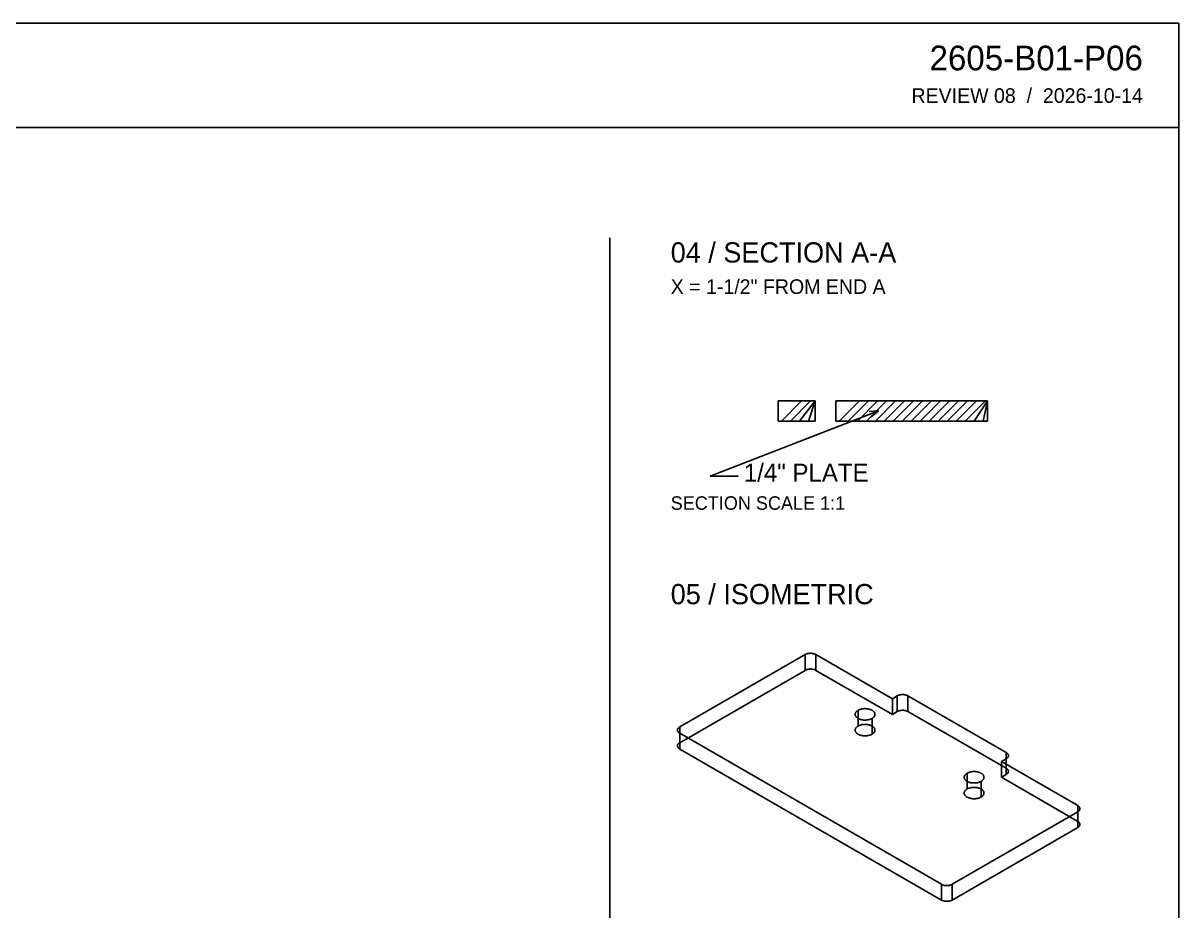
# Model space of a CAD drawing. Header units: inches. Extents: x 0.5 to 33.5, y 0.5 to 21.5.
# Drawn here: x 19.25 to 33.53, y 10.56 to 21.53 of the extents above; entities that cross this region are included whole.
import ezdxf
from ezdxf.enums import TextEntityAlignment as Align

# ---------------------------------------------------------------- set-up
doc = ezdxf.new("R2010")
doc.units = ezdxf.units.IN
doc.header["$MEASUREMENT"] = 0

msp = doc.modelspace()

# ---------------------------------------------------------------- linework, layer by layer
at = {"layer": 'ANNOTATION'}
for p, q in [((29.819, 16.736), (27.736, 15.931)), ((29.703, 16.728), (29.819, 16.736)), ((29.819, 16.736), (29.728, 16.664)), ((27.736, 15.931), (28.083, 15.931))]:
    msp.add_line(p, q, dxfattribs=at)
at = {"layer": 'OUTLINE'}
for p, q in [((0.472, 21.528), (33.528, 21.528)), ((33.528, 21.528), (33.528, 0.472)), ((0.472, 20.236), (33.528, 20.236)), ((26.5, 18.875), (26.5, 1.861)), ((28.576, 16.861), (29.035, 16.861)), ((28.576, 16.611), (28.576, 16.861)), ((28.617, 16.611), (28.867, 16.861)), ((28.728, 16.611), (28.978, 16.861)), ((28.84, 16.611), (29.035, 16.861)), ((28.951, 16.611), (29.035, 16.861)), ((29.035, 16.861), (29.035, 16.611)), ((29.292, 16.861), (31.163, 16.861)), ((29.292, 16.611), (29.292, 16.861)), ((29.333, 16.611), (29.583, 16.861)), ((29.444, 16.611), (29.694, 16.861)), ((29.556, 16.611), (29.806, 16.861)), ((29.667, 16.611), (29.917, 16.861)), ((29.778, 16.611), (30.028, 16.861)), ((29.889, 16.611), (30.139, 16.861)), ((30, 16.611), (30.25, 16.861)), ((30.111, 16.611), (30.361, 16.861)), ((30.222, 16.611), (30.472, 16.861)), ((30.333, 16.611), (30.583, 16.861)), ((30.444, 16.611), (30.694, 16.861)), ((30.556, 16.611), (30.806, 16.861)), ((30.667, 16.611), (30.917, 16.861)), ((30.778, 16.611), (31.028, 16.861)), ((30.889, 16.611), (31.139, 16.861)), ((31, 16.611), (31.163, 16.861)), ((31.111, 16.611), (31.163, 16.861)), ((31.163, 16.861), (31.163, 16.611)), ((29.035, 16.611), (28.576, 16.611)), ((31.163, 16.611), (29.292, 16.611)), ((28.91, 13.725), (27.361, 12.83)), ((28.912, 13.726), (28.91, 13.725)), ((28.91, 13.53), (28.91, 13.725)), ((28.914, 13.727), (28.912, 13.726)), ((28.915, 13.728), (28.914, 13.727)), ((28.917, 13.728), (28.915, 13.728)), ((28.919, 13.729), (28.917, 13.728)), ((28.921, 13.73), (28.919, 13.729)), ((28.923, 13.731), (28.921, 13.73)), ((28.925, 13.732), (28.923, 13.731)), ((28.927, 13.732), (28.925, 13.732)), ((28.929, 13.733), (28.927, 13.732)), ((28.931, 13.734), (28.929, 13.733)), ((28.933, 13.734), (28.931, 13.734)), ((28.935, 13.735), (28.933, 13.734)), ((28.937, 13.736), (28.935, 13.735)), ((28.939, 13.736), (28.937, 13.736)), ((28.941, 13.737), (28.939, 13.736)), ((28.943, 13.737), (28.941, 13.737)), ((28.946, 13.738), (28.943, 13.737)), ((28.948, 13.738), (28.946, 13.738)), ((28.95, 13.739), (28.948, 13.738)), ((28.952, 13.739), (28.95, 13.739)), ((28.954, 13.739), (28.952, 13.739)), ((28.957, 13.74), (28.954, 13.739)), ((28.959, 13.74), (28.957, 13.74)), ((28.961, 13.74), (28.959, 13.74)), ((28.964, 13.74), (28.961, 13.74)), ((28.966, 13.741), (28.964, 13.74)), ((28.968, 13.741), (28.966, 13.741)), ((28.971, 13.741), (28.968, 13.741)), ((28.973, 13.741), (28.971, 13.741)), ((28.975, 13.741), (28.973, 13.741)), ((28.978, 13.741), (28.975, 13.741)), ((28.98, 13.741), (28.978, 13.741)), ((28.982, 13.741), (28.98, 13.741)), ((28.985, 13.741), (28.982, 13.741)), ((28.987, 13.741), (28.985, 13.741)), ((28.989, 13.741), (28.987, 13.741)), ((28.992, 13.74), (28.989, 13.741)), ((28.994, 13.74), (28.992, 13.74)), ((28.996, 13.74), (28.994, 13.74)), ((28.998, 13.74), (28.996, 13.74)), ((29.001, 13.739), (28.998, 13.74)), ((29.003, 13.739), (29.001, 13.739)), ((29.005, 13.739), (29.003, 13.739)), ((29.007, 13.738), (29.005, 13.739)), ((29.01, 13.738), (29.007, 13.738)), ((29.012, 13.737), (29.01, 13.738)), ((29.014, 13.737), (29.012, 13.737)), ((29.016, 13.736), (29.014, 13.737)), ((29.018, 13.736), (29.016, 13.736)), ((29.02, 13.735), (29.018, 13.736)), ((29.022, 13.734), (29.02, 13.735)), ((29.025, 13.734), (29.022, 13.734)), ((29.027, 13.733), (29.025, 13.734)), ((29.029, 13.732), (29.027, 13.733)), ((29.031, 13.732), (29.029, 13.732)), ((29.032, 13.731), (29.031, 13.732)), ((29.034, 13.73), (29.032, 13.731)), ((29.036, 13.729), (29.034, 13.73)), ((29.038, 13.728), (29.036, 13.729)), ((29.04, 13.728), (29.038, 13.728)), ((29.042, 13.727), (29.04, 13.728)), ((29.043, 13.726), (29.042, 13.727)), ((29.045, 13.725), (29.043, 13.726)), ((29.045, 13.53), (29.045, 13.725)), ((29.988, 13.18), (29.045, 13.725)), ((28.91, 13.53), (27.361, 12.636)), ((28.912, 13.531), (28.91, 13.53)), ((28.914, 13.532), (28.912, 13.531)), ((28.915, 13.533), (28.914, 13.532)), ((28.917, 13.534), (28.915, 13.533)), ((28.919, 13.535), (28.917, 13.534)), ((28.921, 13.536), (28.919, 13.535)), ((28.923, 13.536), (28.921, 13.536)), ((28.925, 13.537), (28.923, 13.536)), ((28.927, 13.538), (28.925, 13.537)), ((28.929, 13.539), (28.927, 13.538)), ((28.931, 13.539), (28.929, 13.539)), ((28.933, 13.54), (28.931, 13.539)), ((28.935, 13.541), (28.933, 13.54)), ((28.937, 13.541), (28.935, 13.541)), ((28.939, 13.542), (28.937, 13.541)), ((28.941, 13.542), (28.939, 13.542)), ((28.943, 13.543), (28.941, 13.542)), ((28.946, 13.543), (28.943, 13.543)), ((28.948, 13.544), (28.946, 13.543)), ((28.95, 13.544), (28.948, 13.544)), ((28.952, 13.545), (28.95, 13.544)), ((28.954, 13.545), (28.952, 13.545)), ((28.957, 13.545), (28.954, 13.545)), ((28.959, 13.545), (28.957, 13.545)), ((28.961, 13.546), (28.959, 13.545)), ((28.964, 13.546), (28.961, 13.546)), ((28.966, 13.546), (28.964, 13.546)), ((28.968, 13.546), (28.966, 13.546)), ((28.971, 13.546), (28.968, 13.546)), ((28.973, 13.546), (28.971, 13.546)), ((28.975, 13.547), (28.973, 13.546)), ((28.978, 13.547), (28.975, 13.547)), ((28.98, 13.547), (28.978, 13.547)), ((28.982, 13.546), (28.98, 13.547)), ((28.985, 13.546), (28.982, 13.546)), ((28.987, 13.546), (28.985, 13.546)), ((28.989, 13.546), (28.987, 13.546)), ((28.992, 13.546), (28.989, 13.546)), ((28.994, 13.546), (28.992, 13.546)), ((28.996, 13.545), (28.994, 13.546)), ((28.998, 13.545), (28.996, 13.545)), ((29.001, 13.545), (28.998, 13.545)), ((29.003, 13.545), (29.001, 13.545)), ((29.005, 13.544), (29.003, 13.545)), ((29.007, 13.544), (29.005, 13.544)), ((29.01, 13.543), (29.007, 13.544)), ((29.012, 13.543), (29.01, 13.543)), ((29.014, 13.542), (29.012, 13.543)), ((29.016, 13.542), (29.014, 13.542)), ((29.018, 13.541), (29.016, 13.542)), ((29.02, 13.541), (29.018, 13.541)), ((29.022, 13.54), (29.02, 13.541)), ((29.025, 13.539), (29.022, 13.54)), ((29.027, 13.539), (29.025, 13.539)), ((29.029, 13.538), (29.027, 13.539)), ((29.031, 13.537), (29.029, 13.538)), ((29.032, 13.536), (29.031, 13.537)), ((29.034, 13.536), (29.032, 13.536)), ((29.036, 13.535), (29.034, 13.536)), ((29.038, 13.534), (29.036, 13.535)), ((29.04, 13.533), (29.038, 13.534)), ((29.042, 13.532), (29.04, 13.533)), ((29.043, 13.531), (29.042, 13.532)), ((29.045, 13.53), (29.043, 13.531)), ((29.988, 12.986), (29.045, 13.53)), ((29.988, 13.18), (30.047, 13.214)), ((29.988, 12.986), (29.988, 13.18)), ((30.047, 13.214), (30.048, 13.215)), ((30.047, 13.02), (30.047, 13.214)), ((30.048, 13.215), (30.05, 13.216)), ((30.05, 13.216), (30.052, 13.217)), ((30.052, 13.217), (30.054, 13.218)), ((30.054, 13.218), (30.055, 13.219)), ((30.055, 13.219), (30.057, 13.22)), ((30.057, 13.22), (30.059, 13.221)), ((30.059, 13.221), (30.061, 13.221)), ((30.061, 13.221), (30.063, 13.222)), ((30.063, 13.222), (30.065, 13.223)), ((30.065, 13.223), (30.067, 13.223)), ((30.067, 13.223), (30.069, 13.224)), ((30.069, 13.224), (30.071, 13.225)), ((30.071, 13.225), (30.073, 13.225)), ((30.073, 13.225), (30.075, 13.226)), ((30.075, 13.226), (30.078, 13.226)), ((30.078, 13.226), (30.08, 13.227)), ((30.08, 13.227), (30.082, 13.227)), ((30.082, 13.227), (30.084, 13.228)), ((30.084, 13.228), (30.086, 13.228)), ((30.086, 13.228), (30.089, 13.229)), ((30.089, 13.229), (30.091, 13.229)), ((30.091, 13.229), (30.093, 13.229)), ((30.093, 13.229), (30.096, 13.23)), ((30.096, 13.23), (30.098, 13.23)), ((30.098, 13.23), (30.1, 13.23)), ((30.1, 13.23), (30.102, 13.23)), ((30.102, 13.23), (30.105, 13.23)), ((30.105, 13.23), (30.107, 13.23)), ((30.107, 13.23), (30.109, 13.231)), ((30.109, 13.231), (30.112, 13.231)), ((30.112, 13.231), (30.114, 13.231)), ((30.114, 13.231), (30.116, 13.231)), ((30.116, 13.231), (30.119, 13.231)), ((30.119, 13.231), (30.121, 13.23)), ((30.121, 13.23), (30.123, 13.23)), ((30.123, 13.23), (30.126, 13.23)), ((30.126, 13.23), (30.128, 13.23)), ((30.128, 13.23), (30.13, 13.23)), ((30.13, 13.23), (30.133, 13.23)), ((30.133, 13.23), (30.135, 13.229)), ((30.135, 13.229), (30.137, 13.229)), ((30.137, 13.229), (30.139, 13.229)), ((30.139, 13.229), (30.142, 13.228)), ((30.142, 13.228), (30.144, 13.228)), ((30.144, 13.228), (30.146, 13.227)), ((30.146, 13.227), (30.148, 13.227)), ((30.148, 13.227), (30.151, 13.226)), ((30.151, 13.226), (30.153, 13.226)), ((30.153, 13.226), (30.155, 13.225)), ((30.155, 13.225), (30.157, 13.225)), ((30.157, 13.225), (30.159, 13.224)), ((30.159, 13.224), (30.161, 13.223)), ((30.161, 13.223), (30.163, 13.223)), ((30.163, 13.223), (30.165, 13.222)), ((30.165, 13.222), (30.167, 13.221)), ((30.167, 13.221), (30.169, 13.221)), ((30.169, 13.221), (30.171, 13.22)), ((30.171, 13.22), (30.173, 13.219)), ((30.173, 13.219), (30.175, 13.218)), ((30.175, 13.218), (30.176, 13.217)), ((30.176, 13.217), (30.178, 13.216)), ((30.178, 13.216), (30.18, 13.215)), ((30.18, 13.215), (30.181, 13.214)), ((30.181, 13.214), (31.394, 12.515)), ((30.181, 13.02), (30.181, 13.214)), ((29.529, 12.993), (29.53, 12.996)), ((29.529, 12.989), (29.529, 12.993)), ((29.53, 12.996), (29.531, 13)), ((29.531, 13), (29.532, 13.003)), ((29.532, 13.003), (29.534, 13.007)), ((29.534, 13.007), (29.536, 13.01)), ((29.536, 13.01), (29.538, 13.013)), ((29.538, 13.013), (29.54, 13.016)), ((29.54, 13.016), (29.543, 13.019)), ((29.543, 13.019), (29.546, 13.022)), ((29.546, 13.022), (29.549, 13.025)), ((29.549, 13.025), (29.553, 13.028)), ((29.553, 13.028), (29.556, 13.031)), ((29.556, 13.031), (29.56, 13.033)), ((29.56, 13.033), (29.565, 13.036)), ((29.565, 13.036), (29.569, 13.038)), ((29.565, 12.842), (29.565, 13.036)), ((29.569, 13.038), (29.573, 13.041)), ((29.573, 13.041), (29.578, 13.043)), ((29.578, 13.043), (29.583, 13.045)), ((29.583, 13.045), (29.588, 13.047)), ((29.588, 13.047), (29.593, 13.048)), ((29.593, 13.048), (29.599, 13.05)), ((29.599, 13.05), (29.604, 13.051)), ((29.604, 13.051), (29.61, 13.053)), ((29.61, 13.053), (29.616, 13.054)), ((29.616, 13.054), (29.621, 13.055)), ((29.621, 13.055), (29.627, 13.055)), ((29.627, 13.055), (29.633, 13.056)), ((29.633, 13.056), (29.639, 13.056)), ((29.639, 13.056), (29.645, 13.057)), ((29.645, 13.057), (29.651, 13.057)), ((29.651, 13.057), (29.657, 13.057)), ((29.657, 13.057), (29.663, 13.056)), ((29.663, 13.056), (29.669, 13.056)), ((29.669, 13.056), (29.675, 13.055)), ((29.675, 13.055), (29.681, 13.055)), ((29.681, 13.055), (29.687, 13.054)), ((29.687, 13.054), (29.692, 13.053)), ((29.692, 13.053), (29.698, 13.051)), ((29.698, 13.051), (29.703, 13.05)), ((29.703, 13.05), (29.709, 13.048)), ((29.709, 13.048), (29.714, 13.047)), ((29.714, 13.047), (29.719, 13.045)), ((29.719, 13.045), (29.724, 13.043)), ((29.724, 13.043), (29.729, 13.041)), ((29.729, 13.041), (29.733, 13.038)), ((29.733, 13.038), (29.738, 13.036)), ((29.738, 13.036), (29.742, 13.033)), ((29.742, 13.033), (29.746, 13.031)), ((29.746, 13.031), (29.749, 13.028)), ((29.749, 13.028), (29.753, 13.025)), ((29.753, 13.025), (29.756, 13.022)), ((29.756, 13.022), (29.759, 13.019)), ((29.759, 13.019), (29.762, 13.016)), ((29.762, 13.016), (29.764, 13.013)), ((29.764, 13.013), (29.766, 13.01)), ((29.766, 13.01), (29.768, 13.007)), ((29.768, 13.007), (29.77, 13.003)), ((29.77, 13.003), (29.771, 13)), ((29.771, 13), (29.772, 12.996)), ((29.772, 12.996), (29.773, 12.993)), ((29.773, 12.993), (29.773, 12.989)), ((29.988, 12.986), (30.047, 13.02)), ((30.047, 13.02), (30.048, 13.021)), ((30.048, 13.021), (30.05, 13.022)), ((30.05, 13.022), (30.052, 13.023)), ((30.052, 13.023), (30.054, 13.024)), ((30.054, 13.024), (30.055, 13.025)), ((30.055, 13.025), (30.057, 13.025)), ((30.057, 13.025), (30.059, 13.026)), ((30.059, 13.026), (30.061, 13.027)), ((30.061, 13.027), (30.063, 13.028)), ((30.063, 13.028), (30.065, 13.028)), ((30.065, 13.028), (30.067, 13.029)), ((30.067, 13.029), (30.069, 13.03)), ((30.069, 13.03), (30.071, 13.03)), ((30.071, 13.03), (30.073, 13.031)), ((30.073, 13.031), (30.075, 13.031)), ((30.075, 13.031), (30.078, 13.032)), ((30.078, 13.032), (30.08, 13.032)), ((30.08, 13.032), (30.082, 13.033)), ((30.082, 13.033), (30.084, 13.033)), ((30.084, 13.033), (30.086, 13.034)), ((30.086, 13.034), (30.089, 13.034)), ((30.089, 13.034), (30.091, 13.035)), ((30.091, 13.035), (30.093, 13.035)), ((30.093, 13.035), (30.096, 13.035)), ((30.096, 13.035), (30.098, 13.035)), ((30.098, 13.035), (30.1, 13.036)), ((30.1, 13.036), (30.102, 13.036)), ((30.102, 13.036), (30.105, 13.036)), ((30.105, 13.036), (30.107, 13.036)), ((30.107, 13.036), (30.109, 13.036)), ((30.109, 13.036), (30.112, 13.036)), ((30.112, 13.036), (30.114, 13.036)), ((30.114, 13.036), (30.116, 13.036)), ((30.116, 13.036), (30.119, 13.036)), ((30.119, 13.036), (30.121, 13.036)), ((30.121, 13.036), (30.123, 13.036)), ((30.123, 13.036), (30.126, 13.036)), ((30.126, 13.036), (30.128, 13.036)), ((30.128, 13.036), (30.13, 13.035)), ((30.13, 13.035), (30.133, 13.035)), ((30.133, 13.035), (30.135, 13.035)), ((30.135, 13.035), (30.137, 13.035)), ((30.137, 13.035), (30.139, 13.034)), ((30.139, 13.034), (30.142, 13.034)), ((30.142, 13.034), (30.144, 13.033)), ((30.144, 13.033), (30.146, 13.033)), ((30.146, 13.033), (30.148, 13.032)), ((30.148, 13.032), (30.151, 13.032)), ((30.151, 13.032), (30.153, 13.031)), ((30.153, 13.031), (30.155, 13.031)), ((30.155, 13.031), (30.157, 13.03)), ((30.157, 13.03), (30.159, 13.03)), ((30.159, 13.03), (30.161, 13.029)), ((30.161, 13.029), (30.163, 13.028)), ((30.163, 13.028), (30.165, 13.028)), ((30.165, 13.028), (30.167, 13.027)), ((30.167, 13.027), (30.169, 13.026)), ((30.169, 13.026), (30.171, 13.025)), ((30.171, 13.025), (30.173, 13.025)), ((30.173, 13.025), (30.175, 13.024)), ((30.175, 13.024), (30.176, 13.023)), ((30.176, 13.023), (30.178, 13.022)), ((30.178, 13.022), (30.18, 13.021)), ((30.18, 13.021), (30.181, 13.02)), ((30.181, 13.02), (31.394, 12.32)), ((29.529, 12.986), (29.529, 12.989)), ((29.529, 12.983), (29.529, 12.986)), ((29.529, 12.979), (29.529, 12.983)), ((29.53, 12.976), (29.529, 12.979)), ((29.531, 12.972), (29.53, 12.976)), ((29.532, 12.969), (29.531, 12.972)), ((29.534, 12.966), (29.532, 12.969)), ((29.536, 12.962), (29.534, 12.966)), ((29.538, 12.959), (29.536, 12.962)), ((29.54, 12.956), (29.538, 12.959)), ((29.543, 12.953), (29.54, 12.956)), ((29.546, 12.95), (29.543, 12.953)), ((29.549, 12.947), (29.546, 12.95)), ((29.553, 12.944), (29.549, 12.947)), ((29.556, 12.941), (29.553, 12.944)), ((29.56, 12.939), (29.556, 12.941)), ((29.565, 12.936), (29.56, 12.939)), ((29.569, 12.934), (29.565, 12.936)), ((29.573, 12.931), (29.569, 12.934)), ((29.578, 12.929), (29.573, 12.931)), ((29.583, 12.927), (29.578, 12.929)), ((29.578, 12.848), (29.583, 12.85)), ((29.588, 12.925), (29.583, 12.927)), ((29.583, 12.85), (29.588, 12.852)), ((29.593, 12.924), (29.588, 12.925)), ((29.588, 12.852), (29.593, 12.854)), ((29.599, 12.922), (29.593, 12.924)), ((29.593, 12.854), (29.599, 12.855)), ((29.604, 12.921), (29.599, 12.922)), ((29.599, 12.855), (29.604, 12.857)), ((29.61, 12.919), (29.604, 12.921)), ((29.604, 12.857), (29.61, 12.858)), ((29.616, 12.918), (29.61, 12.919)), ((29.61, 12.858), (29.616, 12.859)), ((29.621, 12.917), (29.616, 12.918)), ((29.616, 12.859), (29.621, 12.86)), ((29.627, 12.917), (29.621, 12.917)), ((29.621, 12.86), (29.627, 12.861)), ((29.633, 12.916), (29.627, 12.917)), ((29.627, 12.861), (29.633, 12.862)), ((29.639, 12.916), (29.633, 12.916)), ((29.633, 12.862), (29.639, 12.862)), ((29.645, 12.915), (29.639, 12.916)), ((29.639, 12.862), (29.645, 12.862)), ((29.651, 12.915), (29.645, 12.915)), ((29.645, 12.862), (29.651, 12.862)), ((29.657, 12.915), (29.651, 12.915)), ((29.651, 12.862), (29.657, 12.862)), ((29.663, 12.916), (29.657, 12.915)), ((29.657, 12.862), (29.663, 12.862)), ((29.669, 12.916), (29.663, 12.916)), ((29.663, 12.862), (29.669, 12.862)), ((29.675, 12.917), (29.669, 12.916)), ((29.669, 12.862), (29.675, 12.861)), ((29.681, 12.917), (29.675, 12.917)), ((29.675, 12.861), (29.681, 12.86)), ((29.687, 12.918), (29.681, 12.917)), ((29.681, 12.86), (29.687, 12.859)), ((29.692, 12.919), (29.687, 12.918)), ((29.687, 12.859), (29.692, 12.858)), ((29.698, 12.921), (29.692, 12.919)), ((29.692, 12.858), (29.698, 12.857)), ((29.703, 12.922), (29.698, 12.921)), ((29.698, 12.857), (29.703, 12.855)), ((29.709, 12.924), (29.703, 12.922)), ((29.703, 12.855), (29.709, 12.854)), ((29.714, 12.925), (29.709, 12.924)), ((29.709, 12.854), (29.714, 12.852)), ((29.719, 12.927), (29.714, 12.925)), ((29.714, 12.852), (29.719, 12.85)), ((29.724, 12.929), (29.719, 12.927)), ((29.719, 12.85), (29.724, 12.848)), ((29.729, 12.931), (29.724, 12.929)), ((29.733, 12.934), (29.729, 12.931)), ((29.738, 12.936), (29.733, 12.934)), ((29.742, 12.939), (29.738, 12.936)), ((29.738, 12.742), (29.738, 12.936)), ((29.746, 12.941), (29.742, 12.939)), ((29.749, 12.944), (29.746, 12.941)), ((29.753, 12.947), (29.749, 12.944)), ((29.756, 12.95), (29.753, 12.947)), ((29.759, 12.953), (29.756, 12.95)), ((29.762, 12.956), (29.759, 12.953)), ((29.764, 12.959), (29.762, 12.956)), ((29.766, 12.962), (29.764, 12.959)), ((29.768, 12.966), (29.766, 12.962)), ((29.77, 12.969), (29.768, 12.966)), ((29.771, 12.972), (29.77, 12.969)), ((29.772, 12.976), (29.771, 12.972)), ((29.773, 12.979), (29.772, 12.976)), ((29.773, 12.989), (29.773, 12.986)), ((29.773, 12.986), (29.773, 12.983)), ((29.773, 12.983), (29.773, 12.979)), ((27.334, 12.796), (27.333, 12.794)), ((27.333, 12.794), (27.333, 12.793)), ((27.333, 12.793), (27.333, 12.792)), ((27.333, 12.792), (27.333, 12.79)), ((27.333, 12.79), (27.333, 12.789)), ((27.333, 12.789), (27.334, 12.788)), ((27.335, 12.801), (27.334, 12.8)), ((27.334, 12.8), (27.334, 12.798)), ((27.334, 12.798), (27.334, 12.797)), ((27.334, 12.797), (27.334, 12.796)), ((27.334, 12.788), (27.334, 12.786)), ((27.334, 12.786), (27.334, 12.785)), ((27.334, 12.785), (27.334, 12.784)), ((27.334, 12.784), (27.335, 12.782)), ((27.336, 12.804), (27.335, 12.802)), ((27.335, 12.802), (27.335, 12.801)), ((27.335, 12.782), (27.335, 12.781)), ((27.335, 12.781), (27.336, 12.78)), ((27.337, 12.806), (27.336, 12.805)), ((27.336, 12.805), (27.336, 12.804)), ((27.336, 12.78), (27.336, 12.778)), ((27.336, 12.778), (27.337, 12.777)), ((27.338, 12.809), (27.337, 12.808)), ((27.337, 12.808), (27.337, 12.806)), ((27.337, 12.777), (27.337, 12.776)), ((27.337, 12.776), (27.338, 12.774)), ((27.339, 12.81), (27.338, 12.809)), ((27.338, 12.774), (27.339, 12.773)), ((27.34, 12.811), (27.339, 12.81)), ((27.339, 12.773), (27.34, 12.772)), ((27.341, 12.813), (27.34, 12.811)), ((27.34, 12.772), (27.341, 12.771)), ((27.342, 12.814), (27.341, 12.813)), ((27.341, 12.771), (27.342, 12.769)), ((27.344, 12.816), (27.342, 12.815)), ((27.342, 12.815), (27.342, 12.814)), ((27.342, 12.769), (27.342, 12.768)), ((27.342, 12.768), (27.344, 12.767)), ((27.345, 12.818), (27.344, 12.816)), ((27.344, 12.767), (27.345, 12.766)), ((27.346, 12.819), (27.345, 12.818)), ((27.345, 12.766), (27.346, 12.764)), ((27.347, 12.82), (27.346, 12.819)), ((27.346, 12.764), (27.347, 12.763)), ((27.348, 12.821), (27.347, 12.82)), ((27.347, 12.763), (27.348, 12.762)), ((27.349, 12.822), (27.348, 12.821)), ((27.348, 12.762), (27.349, 12.761)), ((27.351, 12.823), (27.349, 12.822)), ((27.349, 12.761), (27.351, 12.76)), ((27.352, 12.824), (27.351, 12.823)), ((27.351, 12.76), (27.352, 12.759)), ((27.353, 12.825), (27.352, 12.824)), ((27.352, 12.759), (27.353, 12.758)), ((27.355, 12.826), (27.353, 12.825)), ((27.353, 12.758), (27.355, 12.757)), ((27.356, 12.828), (27.355, 12.826)), ((27.355, 12.757), (27.356, 12.756)), ((27.358, 12.829), (27.356, 12.828)), ((27.356, 12.756), (27.358, 12.755)), ((27.36, 12.83), (27.358, 12.829)), ((27.358, 12.755), (27.36, 12.754)), ((27.361, 12.83), (27.36, 12.83)), ((27.36, 12.754), (27.361, 12.753)), ((27.361, 12.636), (27.361, 12.83)), ((27.361, 12.558), (27.361, 12.753)), ((30.594, 10.886), (27.361, 12.753)), ((29.529, 12.799), (29.53, 12.802)), ((29.529, 12.795), (29.529, 12.799)), ((29.529, 12.792), (29.529, 12.795)), ((29.529, 12.788), (29.529, 12.792)), ((29.529, 12.785), (29.529, 12.788)), ((29.53, 12.781), (29.529, 12.785)), ((29.53, 12.802), (29.531, 12.805)), ((29.531, 12.778), (29.53, 12.781)), ((29.531, 12.805), (29.532, 12.809)), ((29.532, 12.774), (29.531, 12.778)), ((29.532, 12.809), (29.534, 12.812)), ((29.534, 12.771), (29.532, 12.774)), ((29.534, 12.812), (29.536, 12.815)), ((29.536, 12.768), (29.534, 12.771)), ((29.536, 12.815), (29.538, 12.819)), ((29.538, 12.765), (29.536, 12.768)), ((29.538, 12.819), (29.54, 12.822)), ((29.54, 12.761), (29.538, 12.765)), ((29.54, 12.822), (29.543, 12.825)), ((29.543, 12.758), (29.54, 12.761)), ((29.543, 12.825), (29.546, 12.828)), ((29.546, 12.755), (29.543, 12.758)), ((29.546, 12.828), (29.549, 12.831)), ((29.549, 12.752), (29.546, 12.755)), ((29.549, 12.831), (29.553, 12.834)), ((29.553, 12.75), (29.549, 12.752)), ((29.553, 12.834), (29.556, 12.836)), ((29.556, 12.747), (29.553, 12.75)), ((29.556, 12.836), (29.56, 12.839)), ((29.56, 12.744), (29.556, 12.747)), ((29.56, 12.839), (29.565, 12.842)), ((29.565, 12.742), (29.56, 12.744)), ((29.565, 12.842), (29.569, 12.844)), ((29.569, 12.739), (29.565, 12.742)), ((29.569, 12.844), (29.573, 12.846)), ((29.573, 12.737), (29.569, 12.739)), ((29.573, 12.846), (29.578, 12.848)), ((29.578, 12.735), (29.573, 12.737)), ((29.583, 12.733), (29.578, 12.735)), ((29.588, 12.731), (29.583, 12.733)), ((29.593, 12.729), (29.588, 12.731)), ((29.599, 12.728), (29.593, 12.729)), ((29.604, 12.726), (29.599, 12.728)), ((29.61, 12.725), (29.604, 12.726)), ((29.616, 12.724), (29.61, 12.725)), ((29.621, 12.723), (29.616, 12.724)), ((29.627, 12.722), (29.621, 12.723)), ((29.633, 12.722), (29.627, 12.722)), ((29.639, 12.721), (29.633, 12.722)), ((29.645, 12.721), (29.639, 12.721)), ((29.651, 12.721), (29.645, 12.721)), ((29.657, 12.721), (29.651, 12.721)), ((29.663, 12.721), (29.657, 12.721)), ((29.669, 12.722), (29.663, 12.721)), ((29.675, 12.722), (29.669, 12.722)), ((29.681, 12.723), (29.675, 12.722)), ((29.687, 12.724), (29.681, 12.723)), ((29.692, 12.725), (29.687, 12.724)), ((29.698, 12.726), (29.692, 12.725)), ((29.703, 12.728), (29.698, 12.726)), ((29.709, 12.729), (29.703, 12.728)), ((29.714, 12.731), (29.709, 12.729)), ((29.719, 12.733), (29.714, 12.731)), ((29.724, 12.735), (29.719, 12.733)), ((29.724, 12.848), (29.729, 12.846)), ((29.729, 12.737), (29.724, 12.735)), ((29.729, 12.846), (29.733, 12.844)), ((29.733, 12.739), (29.729, 12.737)), ((29.733, 12.844), (29.738, 12.842)), ((29.738, 12.742), (29.733, 12.739)), ((29.738, 12.842), (29.742, 12.839)), ((29.742, 12.744), (29.738, 12.742)), ((29.742, 12.839), (29.746, 12.836)), ((29.746, 12.747), (29.742, 12.744)), ((29.746, 12.836), (29.749, 12.834)), ((29.749, 12.75), (29.746, 12.747)), ((29.749, 12.834), (29.753, 12.831)), ((29.753, 12.752), (29.749, 12.75)), ((29.753, 12.831), (29.756, 12.828)), ((29.756, 12.755), (29.753, 12.752)), ((29.756, 12.828), (29.759, 12.825)), ((29.759, 12.758), (29.756, 12.755)), ((29.759, 12.825), (29.762, 12.822)), ((29.762, 12.761), (29.759, 12.758)), ((29.762, 12.822), (29.764, 12.819)), ((29.764, 12.765), (29.762, 12.761)), ((29.764, 12.819), (29.766, 12.815)), ((29.766, 12.768), (29.764, 12.765)), ((29.766, 12.815), (29.768, 12.812)), ((29.768, 12.771), (29.766, 12.768)), ((29.768, 12.812), (29.77, 12.809)), ((29.77, 12.774), (29.768, 12.771)), ((29.77, 12.809), (29.771, 12.805)), ((29.771, 12.778), (29.77, 12.774)), ((29.771, 12.805), (29.772, 12.802)), ((29.772, 12.781), (29.771, 12.778)), ((29.772, 12.802), (29.773, 12.799)), ((29.773, 12.785), (29.772, 12.781)), ((29.773, 12.799), (29.773, 12.795)), ((29.773, 12.795), (29.773, 12.792)), ((29.773, 12.792), (29.773, 12.788)), ((29.773, 12.788), (29.773, 12.785)), ((27.334, 12.601), (27.333, 12.6)), ((27.333, 12.6), (27.333, 12.599)), ((27.333, 12.599), (27.333, 12.597)), ((27.333, 12.597), (27.333, 12.596)), ((27.333, 12.596), (27.333, 12.594)), ((27.333, 12.594), (27.334, 12.593)), ((27.335, 12.607), (27.334, 12.605)), ((27.334, 12.605), (27.334, 12.604)), ((27.334, 12.604), (27.334, 12.603)), ((27.334, 12.603), (27.334, 12.601)), ((27.334, 12.593), (27.334, 12.592)), ((27.334, 12.592), (27.334, 12.59)), ((27.334, 12.59), (27.334, 12.589)), ((27.334, 12.589), (27.335, 12.588)), ((27.336, 12.609), (27.335, 12.608)), ((27.335, 12.608), (27.335, 12.607)), ((27.335, 12.588), (27.335, 12.586)), ((27.335, 12.586), (27.336, 12.585)), ((27.337, 12.612), (27.336, 12.611)), ((27.336, 12.611), (27.336, 12.609)), ((27.336, 12.585), (27.336, 12.584)), ((27.336, 12.584), (27.337, 12.583)), ((27.338, 12.614), (27.337, 12.613)), ((27.337, 12.613), (27.337, 12.612)), ((27.337, 12.583), (27.337, 12.581)), ((27.337, 12.581), (27.338, 12.58)), ((27.339, 12.616), (27.338, 12.614)), ((27.338, 12.58), (27.339, 12.579)), ((27.34, 12.617), (27.339, 12.616)), ((27.339, 12.579), (27.34, 12.577)), ((27.341, 12.618), (27.34, 12.617)), ((27.34, 12.577), (27.341, 12.576)), ((27.342, 12.619), (27.341, 12.618)), ((27.341, 12.576), (27.342, 12.575)), ((27.344, 12.622), (27.342, 12.621)), ((27.342, 12.621), (27.342, 12.619)), ((27.342, 12.575), (27.342, 12.574)), ((27.342, 12.574), (27.344, 12.572)), ((27.345, 12.623), (27.344, 12.622)), ((27.344, 12.572), (27.345, 12.571)), ((27.346, 12.624), (27.345, 12.623)), ((27.345, 12.571), (27.346, 12.57)), ((27.347, 12.625), (27.346, 12.624)), ((27.346, 12.57), (27.347, 12.569)), ((27.348, 12.627), (27.347, 12.625)), ((27.347, 12.569), (27.348, 12.568)), ((27.349, 12.628), (27.348, 12.627)), ((27.348, 12.568), (27.349, 12.567)), ((27.351, 12.629), (27.349, 12.628)), ((27.349, 12.567), (27.351, 12.566)), ((27.352, 12.63), (27.351, 12.629)), ((27.351, 12.566), (27.352, 12.564)), ((27.353, 12.631), (27.352, 12.63)), ((27.352, 12.564), (27.353, 12.563)), ((27.355, 12.632), (27.353, 12.631)), ((27.356, 12.633), (27.355, 12.632)), ((27.358, 12.634), (27.356, 12.633)), ((27.36, 12.635), (27.358, 12.634)), ((27.361, 12.636), (27.36, 12.635)), ((27.353, 12.563), (27.355, 12.562)), ((27.355, 12.562), (27.356, 12.561)), ((27.356, 12.561), (27.358, 12.56)), ((27.358, 12.56), (27.36, 12.559)), ((27.36, 12.559), (27.361, 12.558)), ((30.594, 10.692), (27.361, 12.558)), ((31.335, 12.403), (31.394, 12.437)), ((31.394, 12.32), (31.394, 12.515)), ((31.395, 12.514), (31.394, 12.515)), ((31.394, 12.437), (31.395, 12.438)), ((31.394, 12.242), (31.394, 12.437)), ((31.397, 12.513), (31.395, 12.514)), ((31.395, 12.438), (31.397, 12.439)), ((31.398, 12.512), (31.397, 12.513)), ((31.397, 12.439), (31.398, 12.44)), ((31.4, 12.511), (31.398, 12.512)), ((31.398, 12.44), (31.4, 12.441)), ((31.401, 12.509), (31.4, 12.511)), ((31.4, 12.441), (31.401, 12.442)), ((31.403, 12.508), (31.401, 12.509)), ((31.401, 12.442), (31.403, 12.443)), ((31.404, 12.507), (31.403, 12.508)), ((31.403, 12.443), (31.404, 12.444)), ((31.406, 12.506), (31.404, 12.507)), ((31.404, 12.444), (31.406, 12.445)), ((31.407, 12.505), (31.406, 12.506)), ((31.406, 12.445), (31.407, 12.446)), ((31.408, 12.504), (31.407, 12.505)), ((31.407, 12.446), (31.408, 12.447)), ((31.409, 12.503), (31.408, 12.504)), ((31.408, 12.447), (31.409, 12.449)), ((31.41, 12.502), (31.409, 12.503)), ((31.409, 12.449), (31.41, 12.45)), ((31.411, 12.5), (31.41, 12.502)), ((31.41, 12.45), (31.411, 12.451)), ((31.412, 12.499), (31.411, 12.5)), ((31.411, 12.451), (31.412, 12.452)), ((31.413, 12.498), (31.412, 12.499)), ((31.412, 12.452), (31.413, 12.453)), ((31.414, 12.497), (31.413, 12.498)), ((31.413, 12.453), (31.414, 12.455)), ((31.415, 12.495), (31.414, 12.497)), ((31.414, 12.455), (31.415, 12.456)), ((31.416, 12.494), (31.415, 12.495)), ((31.415, 12.456), (31.416, 12.457)), ((31.417, 12.493), (31.416, 12.494)), ((31.416, 12.457), (31.417, 12.458)), ((31.418, 12.492), (31.417, 12.493)), ((31.417, 12.458), (31.418, 12.46)), ((31.418, 12.49), (31.418, 12.492)), ((31.419, 12.489), (31.418, 12.49)), ((31.418, 12.461), (31.419, 12.462)), ((31.418, 12.46), (31.418, 12.461)), ((31.419, 12.488), (31.419, 12.489)), ((31.42, 12.486), (31.419, 12.488)), ((31.419, 12.464), (31.42, 12.465)), ((31.419, 12.462), (31.419, 12.464)), ((31.42, 12.485), (31.42, 12.486)), ((31.421, 12.484), (31.42, 12.485)), ((31.42, 12.466), (31.421, 12.468)), ((31.42, 12.465), (31.42, 12.466)), ((31.421, 12.482), (31.421, 12.484)), ((31.421, 12.481), (31.421, 12.482)), ((31.421, 12.48), (31.421, 12.481)), ((31.421, 12.478), (31.421, 12.48)), ((31.422, 12.477), (31.421, 12.478)), ((31.421, 12.473), (31.422, 12.474)), ((31.421, 12.472), (31.421, 12.473)), ((31.421, 12.47), (31.421, 12.472)), ((31.421, 12.469), (31.421, 12.47)), ((31.421, 12.468), (31.421, 12.469)), ((31.422, 12.476), (31.422, 12.477)), ((31.422, 12.474), (31.422, 12.476)), ((30.98, 12.278), (30.986, 12.279)), ((30.986, 12.279), (30.992, 12.279)), ((30.992, 12.279), (30.998, 12.279)), ((30.998, 12.279), (31.004, 12.279)), ((31.004, 12.279), (31.01, 12.279)), ((31.01, 12.279), (31.016, 12.278)), ((32.278, 11.858), (31.335, 12.403)), ((31.335, 12.208), (31.335, 12.403)), ((31.395, 12.319), (31.394, 12.32)), ((31.397, 12.318), (31.395, 12.319)), ((31.398, 12.317), (31.397, 12.318)), ((31.4, 12.316), (31.398, 12.317)), ((31.401, 12.315), (31.4, 12.316)), ((31.403, 12.314), (31.401, 12.315)), ((31.404, 12.313), (31.403, 12.314)), ((31.406, 12.312), (31.404, 12.313)), ((31.407, 12.311), (31.406, 12.312)), ((31.408, 12.31), (31.407, 12.311)), ((31.409, 12.308), (31.408, 12.31)), ((31.41, 12.307), (31.409, 12.308)), ((31.411, 12.306), (31.41, 12.307)), ((31.412, 12.305), (31.411, 12.306)), ((31.413, 12.304), (31.412, 12.305)), ((31.414, 12.302), (31.413, 12.304)), ((31.415, 12.301), (31.414, 12.302)), ((31.416, 12.3), (31.415, 12.301)), ((31.417, 12.298), (31.416, 12.3)), ((31.418, 12.297), (31.417, 12.298)), ((31.418, 12.296), (31.418, 12.297)), ((31.419, 12.295), (31.418, 12.296)), ((31.419, 12.293), (31.419, 12.295)), ((31.42, 12.292), (31.419, 12.293)), ((31.42, 12.291), (31.42, 12.292)), ((31.421, 12.289), (31.42, 12.291)), ((31.421, 12.288), (31.421, 12.289)), ((31.421, 12.287), (31.421, 12.288)), ((31.421, 12.285), (31.421, 12.287)), ((31.421, 12.284), (31.421, 12.285)), ((31.422, 12.283), (31.421, 12.284)), ((31.421, 12.279), (31.422, 12.28)), ((31.421, 12.277), (31.421, 12.279)), ((31.422, 12.281), (31.422, 12.283)), ((31.422, 12.28), (31.422, 12.281)), ((30.876, 12.215), (30.877, 12.219)), ((30.876, 12.212), (30.876, 12.215)), ((30.876, 12.208), (30.876, 12.212)), ((30.876, 12.205), (30.876, 12.208)), ((30.876, 12.201), (30.876, 12.205)), ((30.877, 12.198), (30.876, 12.201)), ((30.877, 12.219), (30.878, 12.222)), ((30.878, 12.195), (30.877, 12.198)), ((30.878, 12.222), (30.879, 12.226)), ((30.879, 12.191), (30.878, 12.195)), ((30.879, 12.226), (30.881, 12.229)), ((30.881, 12.188), (30.879, 12.191)), ((30.881, 12.229), (30.883, 12.232)), ((30.883, 12.185), (30.881, 12.188)), ((30.883, 12.232), (30.885, 12.235)), ((30.885, 12.181), (30.883, 12.185)), ((30.885, 12.235), (30.887, 12.239)), ((30.887, 12.178), (30.885, 12.181)), ((30.887, 12.239), (30.89, 12.242)), ((30.89, 12.175), (30.887, 12.178)), ((30.89, 12.242), (30.893, 12.245)), ((30.893, 12.172), (30.89, 12.175)), ((30.893, 12.245), (30.896, 12.248)), ((30.896, 12.169), (30.893, 12.172)), ((30.896, 12.248), (30.9, 12.25)), ((30.9, 12.166), (30.896, 12.169)), ((30.9, 12.25), (30.903, 12.253)), ((30.903, 12.164), (30.9, 12.166)), ((30.903, 12.253), (30.907, 12.256)), ((30.907, 12.161), (30.903, 12.164)), ((30.907, 12.256), (30.911, 12.258)), ((30.911, 12.158), (30.907, 12.161)), ((30.911, 12.258), (30.916, 12.261)), ((30.911, 12.064), (30.911, 12.258)), ((30.916, 12.156), (30.911, 12.158)), ((30.916, 12.261), (30.92, 12.263)), ((30.92, 12.154), (30.916, 12.156)), ((30.92, 12.263), (30.925, 12.265)), ((30.925, 12.152), (30.92, 12.154)), ((30.925, 12.265), (30.93, 12.267)), ((30.93, 12.15), (30.925, 12.152)), ((30.93, 12.267), (30.935, 12.269)), ((30.935, 12.148), (30.93, 12.15)), ((30.935, 12.269), (30.94, 12.271)), ((30.94, 12.146), (30.935, 12.148)), ((30.94, 12.271), (30.946, 12.272)), ((30.946, 12.144), (30.94, 12.146)), ((30.946, 12.272), (30.951, 12.274)), ((30.951, 12.143), (30.946, 12.144)), ((30.951, 12.274), (30.957, 12.275)), ((30.957, 12.142), (30.951, 12.143)), ((30.957, 12.275), (30.963, 12.276)), ((30.963, 12.141), (30.957, 12.142)), ((30.963, 12.276), (30.968, 12.277)), ((30.968, 12.14), (30.963, 12.141)), ((30.968, 12.277), (30.974, 12.278)), ((30.974, 12.139), (30.968, 12.14)), ((30.974, 12.278), (30.98, 12.278)), ((30.98, 12.138), (30.974, 12.139)), ((30.986, 12.138), (30.98, 12.138)), ((30.992, 12.138), (30.986, 12.138)), ((30.998, 12.138), (30.992, 12.138)), ((31.004, 12.138), (30.998, 12.138)), ((31.01, 12.138), (31.004, 12.138)), ((31.016, 12.138), (31.01, 12.138)), ((31.016, 12.278), (31.022, 12.278)), ((31.022, 12.139), (31.016, 12.138)), ((31.022, 12.278), (31.028, 12.277)), ((31.028, 12.14), (31.022, 12.139)), ((31.028, 12.277), (31.034, 12.276)), ((31.034, 12.141), (31.028, 12.14)), ((31.034, 12.276), (31.039, 12.275)), ((31.039, 12.142), (31.034, 12.141)), ((31.039, 12.275), (31.045, 12.274)), ((31.045, 12.143), (31.039, 12.142)), ((31.045, 12.274), (31.05, 12.272)), ((31.05, 12.144), (31.045, 12.143)), ((31.05, 12.272), (31.056, 12.271)), ((31.056, 12.146), (31.05, 12.144)), ((31.056, 12.271), (31.061, 12.269)), ((31.061, 12.148), (31.056, 12.146)), ((31.061, 12.269), (31.066, 12.267)), ((31.066, 12.15), (31.061, 12.148)), ((31.066, 12.267), (31.071, 12.265)), ((31.071, 12.152), (31.066, 12.15)), ((31.071, 12.265), (31.076, 12.263)), ((31.076, 12.154), (31.071, 12.152)), ((31.076, 12.263), (31.08, 12.261)), ((31.08, 12.156), (31.076, 12.154)), ((31.08, 12.261), (31.085, 12.258)), ((31.085, 12.158), (31.08, 12.156)), ((31.085, 12.258), (31.089, 12.256)), ((31.089, 12.161), (31.085, 12.158)), ((31.085, 11.964), (31.085, 12.158)), ((31.089, 12.256), (31.093, 12.253)), ((31.093, 12.164), (31.089, 12.161)), ((31.093, 12.253), (31.096, 12.25)), ((31.096, 12.166), (31.093, 12.164)), ((31.096, 12.25), (31.1, 12.248)), ((31.1, 12.169), (31.096, 12.166)), ((31.1, 12.248), (31.103, 12.245)), ((31.103, 12.172), (31.1, 12.169)), ((31.103, 12.245), (31.106, 12.242)), ((31.106, 12.175), (31.103, 12.172)), ((31.106, 12.242), (31.109, 12.239)), ((31.109, 12.178), (31.106, 12.175)), ((31.109, 12.239), (31.111, 12.235)), ((31.111, 12.181), (31.109, 12.178)), ((31.111, 12.235), (31.113, 12.232)), ((31.113, 12.185), (31.111, 12.181)), ((31.113, 12.232), (31.115, 12.229)), ((31.115, 12.188), (31.113, 12.185)), ((31.115, 12.229), (31.117, 12.226)), ((31.117, 12.191), (31.115, 12.188)), ((31.117, 12.226), (31.118, 12.222)), ((31.118, 12.195), (31.117, 12.191)), ((31.118, 12.222), (31.119, 12.219)), ((31.119, 12.198), (31.118, 12.195)), ((31.119, 12.219), (31.12, 12.215)), ((31.12, 12.201), (31.119, 12.198)), ((31.12, 12.215), (31.12, 12.212)), ((31.12, 12.212), (31.12, 12.208)), ((31.12, 12.208), (31.12, 12.205)), ((31.12, 12.205), (31.12, 12.201)), ((31.335, 12.208), (31.394, 12.242)), ((32.278, 11.664), (31.335, 12.208)), ((31.394, 12.242), (31.395, 12.243)), ((31.395, 12.243), (31.397, 12.244)), ((31.397, 12.244), (31.398, 12.245)), ((31.398, 12.245), (31.4, 12.246)), ((31.4, 12.246), (31.401, 12.247)), ((31.401, 12.247), (31.403, 12.248)), ((31.403, 12.248), (31.404, 12.25)), ((31.404, 12.25), (31.406, 12.251)), ((31.406, 12.251), (31.407, 12.252)), ((31.407, 12.252), (31.408, 12.253)), ((31.408, 12.253), (31.409, 12.254)), ((31.409, 12.254), (31.41, 12.255)), ((31.41, 12.255), (31.411, 12.257)), ((31.411, 12.257), (31.412, 12.258)), ((31.412, 12.258), (31.413, 12.259)), ((31.413, 12.259), (31.414, 12.26)), ((31.414, 12.26), (31.415, 12.261)), ((31.415, 12.261), (31.416, 12.263)), ((31.416, 12.263), (31.417, 12.264)), ((31.417, 12.264), (31.418, 12.265)), ((31.418, 12.267), (31.419, 12.268)), ((31.418, 12.265), (31.418, 12.267)), ((31.419, 12.269), (31.42, 12.271)), ((31.419, 12.268), (31.419, 12.269)), ((31.42, 12.272), (31.421, 12.273)), ((31.42, 12.271), (31.42, 12.272)), ((31.421, 12.276), (31.421, 12.277)), ((31.421, 12.275), (31.421, 12.276)), ((31.421, 12.273), (31.421, 12.275)), ((30.876, 12.021), (30.877, 12.024)), ((30.876, 12.017), (30.876, 12.021)), ((30.876, 12.014), (30.876, 12.017)), ((30.876, 12.01), (30.876, 12.014)), ((30.876, 12.007), (30.876, 12.01)), ((30.877, 12.004), (30.876, 12.007)), ((30.877, 12.024), (30.878, 12.028)), ((30.878, 12), (30.877, 12.004)), ((30.878, 12.028), (30.879, 12.031)), ((30.879, 11.997), (30.878, 12)), ((30.879, 12.031), (30.881, 12.034)), ((30.881, 11.993), (30.879, 11.997)), ((30.881, 12.034), (30.883, 12.038)), ((30.883, 11.99), (30.881, 11.993)), ((30.883, 12.038), (30.885, 12.041)), ((30.885, 12.041), (30.887, 12.044)), ((30.887, 12.044), (30.89, 12.047)), ((30.89, 12.047), (30.893, 12.05)), ((30.893, 12.05), (30.896, 12.053)), ((30.896, 12.053), (30.9, 12.056)), ((30.9, 12.056), (30.903, 12.059)), ((30.903, 12.059), (30.907, 12.061)), ((30.907, 12.061), (30.911, 12.064)), ((30.911, 12.064), (30.916, 12.066)), ((30.916, 12.066), (30.92, 12.069)), ((30.92, 12.069), (30.925, 12.071)), ((30.925, 12.071), (30.93, 12.073)), ((30.93, 12.073), (30.935, 12.075)), ((30.935, 12.075), (30.94, 12.076)), ((30.94, 12.076), (30.946, 12.078)), ((30.946, 12.078), (30.951, 12.079)), ((30.951, 12.079), (30.957, 12.08)), ((30.957, 12.08), (30.963, 12.082)), ((30.963, 12.082), (30.968, 12.082)), ((30.968, 12.082), (30.974, 12.083)), ((30.974, 12.083), (30.98, 12.084)), ((30.98, 12.084), (30.986, 12.084)), ((30.986, 12.084), (30.992, 12.084)), ((30.992, 12.084), (30.998, 12.085)), ((30.998, 12.085), (31.004, 12.084)), ((31.004, 12.084), (31.01, 12.084)), ((31.01, 12.084), (31.016, 12.084)), ((31.016, 12.084), (31.022, 12.083)), ((31.022, 12.083), (31.028, 12.082)), ((31.028, 12.082), (31.034, 12.082)), ((31.034, 12.082), (31.039, 12.08)), ((31.039, 12.08), (31.045, 12.079)), ((31.045, 12.079), (31.05, 12.078)), ((31.05, 12.078), (31.056, 12.076)), ((31.056, 12.076), (31.061, 12.075)), ((31.061, 12.075), (31.066, 12.073)), ((31.066, 12.073), (31.071, 12.071)), ((31.071, 12.071), (31.076, 12.069)), ((31.076, 12.069), (31.08, 12.066)), ((31.08, 12.066), (31.085, 12.064)), ((31.085, 12.064), (31.089, 12.061)), ((31.089, 12.061), (31.093, 12.059)), ((31.093, 12.059), (31.096, 12.056)), ((31.096, 12.056), (31.1, 12.053)), ((31.1, 12.053), (31.103, 12.05)), ((31.103, 12.05), (31.106, 12.047)), ((31.106, 12.047), (31.109, 12.044)), ((31.109, 12.044), (31.111, 12.041)), ((31.111, 12.041), (31.113, 12.038)), ((31.113, 12.038), (31.115, 12.034)), ((31.115, 11.993), (31.113, 11.99)), ((31.115, 12.034), (31.117, 12.031)), ((31.117, 11.997), (31.115, 11.993)), ((31.117, 12.031), (31.118, 12.028)), ((31.118, 12), (31.117, 11.997)), ((31.118, 12.028), (31.119, 12.024)), ((31.119, 12.004), (31.118, 12)), ((31.119, 12.024), (31.12, 12.021)), ((31.12, 12.007), (31.119, 12.004)), ((31.12, 12.021), (31.12, 12.017)), ((31.12, 12.017), (31.12, 12.014)), ((31.12, 12.014), (31.12, 12.01)), ((31.12, 12.01), (31.12, 12.007)), ((30.885, 11.987), (30.883, 11.99)), ((30.887, 11.984), (30.885, 11.987)), ((30.89, 11.981), (30.887, 11.984)), ((30.893, 11.978), (30.89, 11.981)), ((30.896, 11.975), (30.893, 11.978)), ((30.9, 11.972), (30.896, 11.975)), ((30.903, 11.969), (30.9, 11.972)), ((30.907, 11.966), (30.903, 11.969)), ((30.911, 11.964), (30.907, 11.966)), ((30.916, 11.962), (30.911, 11.964)), ((30.92, 11.959), (30.916, 11.962)), ((30.925, 11.957), (30.92, 11.959)), ((30.93, 11.955), (30.925, 11.957)), ((30.935, 11.953), (30.93, 11.955)), ((30.94, 11.952), (30.935, 11.953)), ((30.946, 11.95), (30.94, 11.952)), ((30.951, 11.949), (30.946, 11.95)), ((30.957, 11.947), (30.951, 11.949)), ((30.963, 11.946), (30.957, 11.947)), ((30.968, 11.945), (30.963, 11.946)), ((30.974, 11.945), (30.968, 11.945)), ((30.98, 11.944), (30.974, 11.945)), ((30.986, 11.944), (30.98, 11.944)), ((30.992, 11.943), (30.986, 11.944)), ((30.998, 11.943), (30.992, 11.943)), ((31.004, 11.943), (30.998, 11.943)), ((31.01, 11.944), (31.004, 11.943)), ((31.016, 11.944), (31.01, 11.944)), ((31.022, 11.945), (31.016, 11.944)), ((31.028, 11.945), (31.022, 11.945)), ((31.034, 11.946), (31.028, 11.945)), ((31.039, 11.947), (31.034, 11.946)), ((31.045, 11.949), (31.039, 11.947)), ((31.05, 11.95), (31.045, 11.949)), ((31.056, 11.952), (31.05, 11.95)), ((31.061, 11.953), (31.056, 11.952)), ((31.066, 11.955), (31.061, 11.953)), ((31.071, 11.957), (31.066, 11.955)), ((31.076, 11.959), (31.071, 11.957)), ((31.08, 11.962), (31.076, 11.959)), ((31.085, 11.964), (31.08, 11.962)), ((31.089, 11.966), (31.085, 11.964)), ((31.093, 11.969), (31.089, 11.966)), ((31.096, 11.972), (31.093, 11.969)), ((31.1, 11.975), (31.096, 11.972)), ((31.103, 11.978), (31.1, 11.975)), ((31.106, 11.981), (31.103, 11.978)), ((31.109, 11.984), (31.106, 11.981)), ((31.111, 11.987), (31.109, 11.984)), ((31.113, 11.99), (31.111, 11.987)), ((32.279, 11.857), (32.278, 11.858)), ((32.278, 11.664), (32.278, 11.858)), ((32.281, 11.856), (32.279, 11.857)), ((32.282, 11.855), (32.281, 11.856)), ((32.284, 11.854), (32.282, 11.855)), ((32.285, 11.853), (32.284, 11.854)), ((32.287, 11.852), (32.285, 11.853)), ((32.288, 11.851), (32.287, 11.852)), ((32.29, 11.85), (32.288, 11.851)), ((32.278, 11.781), (30.729, 10.886)), ((32.278, 11.781), (32.279, 11.782)), ((32.278, 11.586), (32.278, 11.781)), ((32.279, 11.782), (32.281, 11.783)), ((32.281, 11.783), (32.282, 11.784)), ((32.282, 11.784), (32.284, 11.785)), ((32.284, 11.785), (32.285, 11.786)), ((32.285, 11.786), (32.287, 11.787)), ((32.287, 11.787), (32.288, 11.788)), ((32.288, 11.788), (32.29, 11.789)), ((32.291, 11.849), (32.29, 11.85)), ((32.29, 11.789), (32.291, 11.79)), ((32.292, 11.848), (32.291, 11.849)), ((32.291, 11.79), (32.292, 11.791)), ((32.293, 11.847), (32.292, 11.848)), ((32.292, 11.791), (32.293, 11.792)), ((32.294, 11.845), (32.293, 11.847)), ((32.293, 11.792), (32.294, 11.794)), ((32.295, 11.844), (32.294, 11.845)), ((32.294, 11.794), (32.295, 11.795)), ((32.296, 11.843), (32.295, 11.844)), ((32.295, 11.795), (32.296, 11.796)), ((32.297, 11.842), (32.296, 11.843)), ((32.296, 11.796), (32.297, 11.797)), ((32.298, 11.841), (32.297, 11.842)), ((32.297, 11.797), (32.298, 11.798)), ((32.299, 11.839), (32.298, 11.841)), ((32.298, 11.798), (32.299, 11.8)), ((32.3, 11.838), (32.299, 11.839)), ((32.299, 11.8), (32.3, 11.801)), ((32.301, 11.837), (32.3, 11.838)), ((32.3, 11.801), (32.301, 11.802)), ((32.301, 11.835), (32.301, 11.837)), ((32.302, 11.834), (32.301, 11.835)), ((32.301, 11.804), (32.302, 11.805)), ((32.301, 11.802), (32.301, 11.804)), ((32.303, 11.833), (32.302, 11.834)), ((32.302, 11.805), (32.303, 11.806)), ((32.303, 11.832), (32.303, 11.833)), ((32.304, 11.83), (32.303, 11.832)), ((32.303, 11.807), (32.304, 11.809)), ((32.303, 11.806), (32.303, 11.807)), ((32.304, 11.829), (32.304, 11.83)), ((32.305, 11.828), (32.304, 11.829)), ((32.304, 11.81), (32.305, 11.811)), ((32.304, 11.809), (32.304, 11.81)), ((32.305, 11.826), (32.305, 11.828)), ((32.305, 11.825), (32.305, 11.826)), ((32.305, 11.824), (32.305, 11.825)), ((32.305, 11.822), (32.305, 11.824)), ((32.306, 11.821), (32.305, 11.822)), ((32.305, 11.817), (32.306, 11.818)), ((32.305, 11.815), (32.305, 11.817)), ((32.305, 11.814), (32.305, 11.815)), ((32.305, 11.813), (32.305, 11.814)), ((32.305, 11.811), (32.305, 11.813)), ((32.306, 11.819), (32.306, 11.821)), ((32.306, 11.818), (32.306, 11.819)), ((32.278, 11.586), (30.729, 10.692)), ((32.279, 11.663), (32.278, 11.664)), ((32.278, 11.586), (32.279, 11.587)), ((32.281, 11.662), (32.279, 11.663)), ((32.279, 11.587), (32.281, 11.588)), ((32.282, 11.661), (32.281, 11.662)), ((32.281, 11.588), (32.282, 11.589)), ((32.284, 11.66), (32.282, 11.661)), ((32.282, 11.589), (32.284, 11.59)), ((32.285, 11.659), (32.284, 11.66)), ((32.284, 11.59), (32.285, 11.591)), ((32.287, 11.658), (32.285, 11.659)), ((32.285, 11.591), (32.287, 11.592)), ((32.288, 11.657), (32.287, 11.658)), ((32.287, 11.592), (32.288, 11.593)), ((32.29, 11.656), (32.288, 11.657)), ((32.288, 11.593), (32.29, 11.595)), ((32.291, 11.654), (32.29, 11.656)), ((32.29, 11.595), (32.291, 11.596)), ((32.292, 11.653), (32.291, 11.654)), ((32.291, 11.596), (32.292, 11.597)), ((32.293, 11.652), (32.292, 11.653)), ((32.292, 11.597), (32.293, 11.598)), ((32.294, 11.651), (32.293, 11.652)), ((32.293, 11.598), (32.294, 11.599)), ((32.295, 11.65), (32.294, 11.651)), ((32.294, 11.599), (32.295, 11.6)), ((32.296, 11.649), (32.295, 11.65)), ((32.295, 11.6), (32.296, 11.602)), ((32.297, 11.647), (32.296, 11.649)), ((32.296, 11.602), (32.297, 11.603)), ((32.298, 11.646), (32.297, 11.647)), ((32.297, 11.603), (32.298, 11.604)), ((32.299, 11.645), (32.298, 11.646)), ((32.298, 11.604), (32.299, 11.605)), ((32.3, 11.644), (32.299, 11.645)), ((32.299, 11.605), (32.3, 11.607)), ((32.301, 11.642), (32.3, 11.644)), ((32.3, 11.607), (32.301, 11.608)), ((32.301, 11.641), (32.301, 11.642)), ((32.302, 11.64), (32.301, 11.641)), ((32.301, 11.609), (32.302, 11.61)), ((32.301, 11.608), (32.301, 11.609)), ((32.303, 11.638), (32.302, 11.64)), ((32.302, 11.61), (32.303, 11.612)), ((32.303, 11.637), (32.303, 11.638)), ((32.304, 11.636), (32.303, 11.637)), ((32.303, 11.613), (32.304, 11.614)), ((32.303, 11.612), (32.303, 11.613)), ((32.304, 11.634), (32.304, 11.636)), ((32.305, 11.633), (32.304, 11.634)), ((32.304, 11.616), (32.305, 11.617)), ((32.304, 11.614), (32.304, 11.616)), ((32.305, 11.632), (32.305, 11.633)), ((32.305, 11.63), (32.305, 11.632)), ((32.305, 11.629), (32.305, 11.63)), ((32.305, 11.628), (32.305, 11.629)), ((32.306, 11.626), (32.305, 11.628)), ((32.305, 11.622), (32.306, 11.624)), ((32.305, 11.621), (32.305, 11.622)), ((32.305, 11.62), (32.305, 11.621)), ((32.305, 11.618), (32.305, 11.62)), ((32.305, 11.617), (32.305, 11.618)), ((32.306, 11.625), (32.306, 11.626)), ((32.306, 11.624), (32.306, 11.625)), ((30.594, 10.692), (30.594, 10.886)), ((30.596, 10.885), (30.594, 10.886)), ((30.597, 10.884), (30.596, 10.885)), ((30.599, 10.883), (30.597, 10.884)), ((30.601, 10.883), (30.599, 10.883)), ((30.603, 10.882), (30.601, 10.883)), ((30.605, 10.881), (30.603, 10.882)), ((30.606, 10.88), (30.605, 10.881)), ((30.608, 10.879), (30.606, 10.88)), ((30.61, 10.879), (30.608, 10.879)), ((30.612, 10.878), (30.61, 10.879)), ((30.614, 10.877), (30.612, 10.878)), ((30.616, 10.877), (30.614, 10.877)), ((30.618, 10.876), (30.616, 10.877)), ((30.621, 10.875), (30.618, 10.876)), ((30.623, 10.875), (30.621, 10.875)), ((30.625, 10.874), (30.623, 10.875)), ((30.627, 10.874), (30.625, 10.874)), ((30.629, 10.873), (30.627, 10.874)), ((30.631, 10.873), (30.629, 10.873)), ((30.634, 10.873), (30.631, 10.873)), ((30.636, 10.872), (30.634, 10.873)), ((30.638, 10.872), (30.636, 10.872)), ((30.64, 10.871), (30.638, 10.872)), ((30.643, 10.871), (30.64, 10.871)), ((30.645, 10.871), (30.643, 10.871)), ((30.647, 10.871), (30.645, 10.871)), ((30.65, 10.871), (30.647, 10.871)), ((30.652, 10.87), (30.65, 10.871)), ((30.654, 10.87), (30.652, 10.87)), ((30.657, 10.87), (30.654, 10.87)), ((30.659, 10.87), (30.657, 10.87)), ((30.661, 10.87), (30.659, 10.87)), ((30.664, 10.87), (30.661, 10.87)), ((30.666, 10.87), (30.664, 10.87)), ((30.668, 10.87), (30.666, 10.87)), ((30.671, 10.87), (30.668, 10.87)), ((30.673, 10.871), (30.671, 10.87)), ((30.675, 10.871), (30.673, 10.871)), ((30.678, 10.871), (30.675, 10.871)), ((30.68, 10.871), (30.678, 10.871)), ((30.682, 10.871), (30.68, 10.871)), ((30.684, 10.872), (30.682, 10.871)), ((30.687, 10.872), (30.684, 10.872)), ((30.689, 10.873), (30.687, 10.872)), ((30.691, 10.873), (30.689, 10.873)), ((30.693, 10.873), (30.691, 10.873)), ((30.696, 10.874), (30.693, 10.873)), ((30.698, 10.874), (30.696, 10.874)), ((30.7, 10.875), (30.698, 10.874)), ((30.702, 10.875), (30.7, 10.875)), ((30.704, 10.876), (30.702, 10.875)), ((30.706, 10.877), (30.704, 10.876)), ((30.708, 10.877), (30.706, 10.877)), ((30.71, 10.878), (30.708, 10.877)), ((30.712, 10.879), (30.71, 10.878)), ((30.714, 10.879), (30.712, 10.879)), ((30.716, 10.88), (30.714, 10.879)), ((30.718, 10.881), (30.716, 10.88)), ((30.72, 10.882), (30.718, 10.881)), ((30.722, 10.883), (30.72, 10.882)), ((30.724, 10.883), (30.722, 10.883)), ((30.725, 10.884), (30.724, 10.883)), ((30.727, 10.885), (30.725, 10.884)), ((30.729, 10.886), (30.727, 10.885)), ((30.729, 10.692), (30.729, 10.886)), ((30.596, 10.691), (30.594, 10.692)), ((30.597, 10.69), (30.596, 10.691)), ((30.599, 10.689), (30.597, 10.69)), ((30.601, 10.688), (30.599, 10.689)), ((30.603, 10.687), (30.601, 10.688)), ((30.605, 10.687), (30.603, 10.687)), ((30.606, 10.686), (30.605, 10.687)), ((30.608, 10.685), (30.606, 10.686)), ((30.61, 10.684), (30.608, 10.685)), ((30.612, 10.684), (30.61, 10.684)), ((30.614, 10.683), (30.612, 10.684)), ((30.616, 10.682), (30.614, 10.683)), ((30.618, 10.682), (30.616, 10.682)), ((30.621, 10.681), (30.618, 10.682)), ((30.623, 10.68), (30.621, 10.681)), ((30.625, 10.68), (30.623, 10.68)), ((30.627, 10.679), (30.625, 10.68)), ((30.629, 10.679), (30.627, 10.679)), ((30.631, 10.678), (30.629, 10.679)), ((30.634, 10.678), (30.631, 10.678)), ((30.636, 10.678), (30.634, 10.678)), ((30.638, 10.677), (30.636, 10.678)), ((30.64, 10.677), (30.638, 10.677)), ((30.643, 10.677), (30.64, 10.677)), ((30.645, 10.677), (30.643, 10.677)), ((30.647, 10.676), (30.645, 10.677)), ((30.65, 10.676), (30.647, 10.676)), ((30.652, 10.676), (30.65, 10.676)), ((30.654, 10.676), (30.652, 10.676)), ((30.657, 10.676), (30.654, 10.676)), ((30.659, 10.676), (30.657, 10.676)), ((30.661, 10.676), (30.659, 10.676)), ((30.664, 10.676), (30.661, 10.676)), ((30.666, 10.676), (30.664, 10.676)), ((30.668, 10.676), (30.666, 10.676)), ((30.671, 10.676), (30.668, 10.676)), ((30.673, 10.676), (30.671, 10.676)), ((30.675, 10.676), (30.673, 10.676)), ((30.678, 10.677), (30.675, 10.676)), ((30.68, 10.677), (30.678, 10.677)), ((30.682, 10.677), (30.68, 10.677)), ((30.684, 10.677), (30.682, 10.677)), ((30.687, 10.678), (30.684, 10.677)), ((30.689, 10.678), (30.687, 10.678)), ((30.691, 10.678), (30.689, 10.678)), ((30.693, 10.679), (30.691, 10.678)), ((30.696, 10.679), (30.693, 10.679)), ((30.698, 10.68), (30.696, 10.679)), ((30.7, 10.68), (30.698, 10.68)), ((30.702, 10.681), (30.7, 10.68)), ((30.704, 10.682), (30.702, 10.681)), ((30.706, 10.682), (30.704, 10.682)), ((30.708, 10.683), (30.706, 10.682)), ((30.71, 10.684), (30.708, 10.683)), ((30.712, 10.684), (30.71, 10.684)), ((30.714, 10.685), (30.712, 10.684)), ((30.716, 10.686), (30.714, 10.685)), ((30.718, 10.687), (30.716, 10.686)), ((30.72, 10.687), (30.718, 10.687)), ((30.722, 10.688), (30.72, 10.687)), ((30.724, 10.689), (30.722, 10.688)), ((30.725, 10.69), (30.724, 10.689)), ((30.727, 10.691), (30.725, 10.69)), ((30.729, 10.692), (30.727, 10.691))]:
    msp.add_line(p, q, dxfattribs=at)

# ---------------------------------------------------------------- texts
at = {"layer": 'ANNOTATION'}
for s, height, p in [('2605-B01-P06', 0.30556, (33.083, 20.944)), ('REVIEW 08  /  2026-10-14', 0.18056, (33.083, 20.542))]:
    msp.add_text(s, height=height, dxfattribs=at).set_placement(p, align=Align.RIGHT)
for s, height, p in [('04 / SECTION A-A', 0.25, (27.25, 18.569)), ('X = 1-1/2" FROM END A', 0.18056, (27.25, 18.181)), ('1/4" PLATE', 0.2222, (28.153, 15.861)), ('SECTION SCALE 1:1', 0.16667, (27.25, 15.514)), ('05 / ISOMETRIC', 0.25, (27.25, 14.347))]:
    msp.add_text(s, height=height, dxfattribs=at).set_placement(p)

doc.saveas('drawing.dxf')
